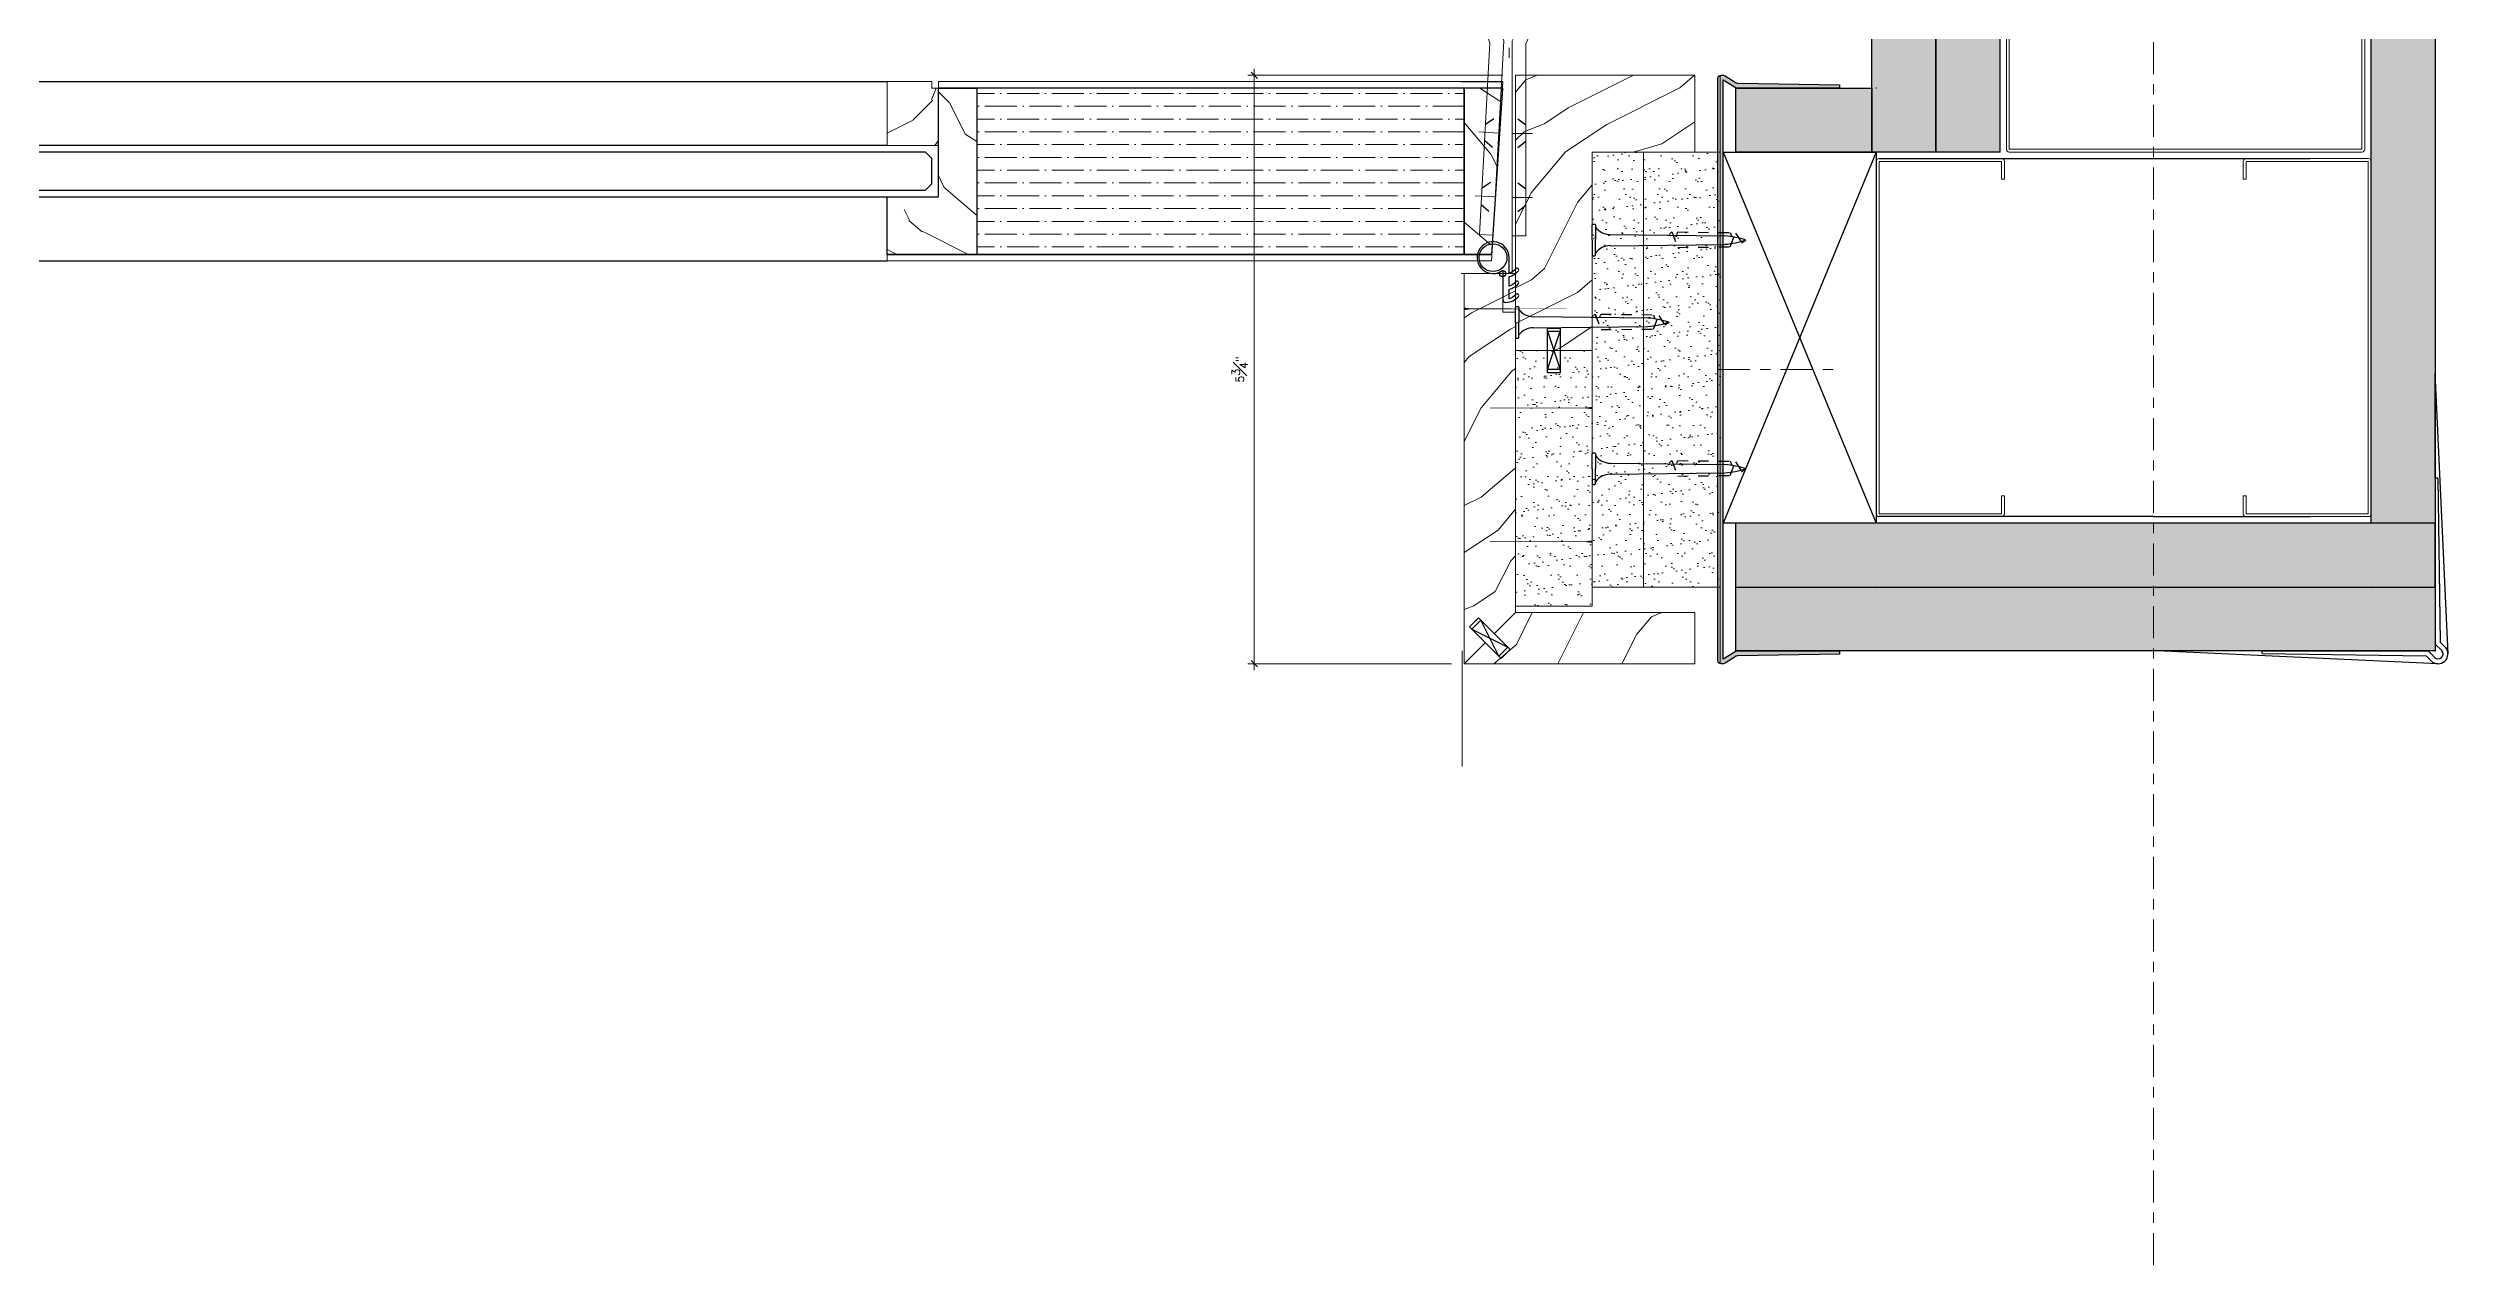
# Model space of a CAD drawing. Header units: inches. Extents: x -395 to 792, y -235 to 476.
# Drawn here: x 678.46 to 701.89, y 195.55 to 207.44 of the extents above; entities that cross this region are included whole.
import ezdxf

# ---------------------------------------------------------------- set-up
doc = ezdxf.new("R2010")
doc.units = ezdxf.units.IN
doc.header["$LTSCALE"] = 0.25
doc.header["$MEASUREMENT"] = 0
doc.set_wipeout_variables(frame=1)
doc.linetypes.add('CENTER', pattern=[2, 1.25, -0.25, 0.25, -0.25])
doc.linetypes.add('HIDDEN', pattern=[0.375, 0.25, -0.125])
for name, color, linetype, lineweight in [('IWC_01', 4, 'Continuous', 15), ('IWC_03', 5, 'HIDDEN', 30), ('IWC_06', 1, 'Continuous', 15), ('IWC_07', 3, 'CENTER', 15), ('IWC_07_A', 62, 'CENTER', 5), ('IWC_08', 42, 'Continuous', 15), ('LYT-IWC_02', 9, 'Continuous', 9)]:
    doc.layers.add(name, color=color, linetype=linetype, lineweight=lineweight)
for name, color, linetype in [('IWC_02', 9, 'Continuous'), ('IWC_02_A', 8, 'Continuous'), ('IWC_04', 252, 'Continuous'), ('R-SWTS-DET1', 1, 'Continuous')]:
    doc.layers.add(name, color=color, linetype=linetype)
doc.layers.add('IWC_12', color=1, linetype='Continuous', lineweight=15, plot=False)
doc.styles.add('IWC_003', font='simplex.shx')
doc.dimstyles.new('IWC-ANNO$0', dxfattribs={"dimtxt": 0.078125, "dimasz": 0.0625, "dimexe": 0.0625, "dimexo": 0.125, "dimgap": 0.0625, "dimtad": 1, "dimdec": 4, "dimzin": 12, "dimdsep": 46, "dimlunit": 5, "dimtxsty": 'IWC_003', "dimblk": 'OBLIQUE', "dimcen": 0.09, "dimdle": 0.0625, "dimclrd": 122, "dimclre": 122, "dimclrt": 4, "dimadec": 1, "dimazin": 3, "dimtfac": 1, "dimtdec": 4, "dimtofl": 0, "dimtmove": 2, "dimatfit": 3, "dimfxl": 1, "dimfrac": 1, "dimtolj": 1, "dimtzin": 0, "dimlwd": 5, "dimlwe": 5, "dimarcsym": 1})
pattern_1 = [(63.435, (1.7933, 0.0867), (2, -1e-10), [0.46214, -1.77393]), (40.601, (0.4776, 1.816), (2, 2e-09), [0.4158, -8.8037]), (40.601, (1.4776, 3.816), (2, 2e-09), [0.4158, -8.8037]), (40.601, (2.4776, 5.816), (2, -1e-09), [0.4158, -8.80374]), (63.435, (0.7786, -0.1928), (2, -1e-10), [0.4237, -1.81237]), (50.194, (0.968, 0.1861), (2, 8e-11), [0.22405, -7.5862]), (50.194, (1.968, 2.1861), (2, 8e-11), [0.22405, -7.5862]), (50.194, (2.968, 4.1861), (2, 8e-11), [0.22405, -7.5862]), (21.801, (1.1115, 0.35825), (2, -3e-09), [0.28687, -5.0983]), (33.69, (1.3779, 0.4648), (2, -1e-09), [0.2522, -3.35337]), (63.435, (1.5877, 0.6047), (2, -8e-10), [0.3355, -1.90054]), (45, (1.7377, 0.9048), (2, -1e-16), [0.2718, -5.3851]), (45, (2.7377, 2.9048), (2, -1e-16), [0.2718, -5.3851]), (21.801, (1.9299, 1.097), (2, -3e-09), [0.21924, -5.16593]), (63.435, (0.1305, -0.239), (2, -8e-10), [0.71896, -1.5171]), (50.194, (0.452, 0.404), (2, 8e-11), [0.4574, -7.3529]), (50.194, (1.452, 2.404), (2, 8e-11), [0.4574, -7.3529]), (50.194, (2.452, 4.404), (2, 8e-11), [0.4574, -7.3529]), (33.69, (0.7448, 0.7554), (2, -1e-09), [0.22406, -3.3815]), (15.945, (0.9312, 0.87964), (2, -1e-07), [0.35625, -6.92386]), (33.69, (1.2738, 0.9775), (2, -1e-09), [0.4093, -3.19625]), (50.194, (1.6143, 1.2045), (2, 8e-11), [0.5197, -7.2905]), (50.194, (2.6143, 3.2045), (2, 8e-11), [0.5197, -7.2905]), (50.194, (3.6143, 5.2045), (2, -3e-10), [0.5197, -7.2905]), (21.801, (1.94704, 1.6038), (2, -3e-09), [0.57145, -4.8137]), (50.194, (0, 0.5), (2, 8e-11), [0.5214, -7.2888]), (50.194, (1, 2.5), (2, 8e-11), [0.5214, -7.2888]), (50.194, (2, 4.5), (2, 8e-11), [0.5214, -7.2888]), (33.69, (0.3338, 0.9006), (2, -1e-09), [0.4838, -3.12174]), (26.565, (0.73635, 1.1689), (2, 1e-10), [0.7986, -8.1457]), (26.565, (1.73635, 3.1689), (2, 1e-10), [0.7986, -8.1457]), (40.6, (1.4506, 1.5261), (2, 2e-09), [0.4319, -8.7876]), (40.6, (2.4506, 3.5261), (2, 2e-09), [0.4319, -8.7876]), (40.601, (3.4506, 5.5261), (2, 2e-09), [0.4319, -8.7876]), (33.69, (0.1335, 1.1784), (2, -1e-09), [0.2736, -3.33197]), (26.565, (0.3611, 1.3301), (2, 8e-10), [0.7158, -8.22846]), (26.565, (1.3611, 3.3301), (2, -8e-09), [0.7158, -8.22846]), (40.6, (1.0013, 1.6503), (2, 2e-09), [0.1701, -9.0495]), (40.6, (2.0013, 3.6503), (2, 2e-09), [0.1701, -9.0495]), (40.601, (3.0013, 5.6503), (2, 2e-09), [0.1701, -9.0495])]
pattern_2 = [(37.5, (467.93881, -52.47236), (-0.006299336, 0.19268238), [0, -0.152, 0, -0.17, 0, -0.1625]), (7.5, (467.93881, -52.47236), (0.17697767, 0.2822146), [0, -0.082, 0, -0.137, 0, -0.0525]), (327.5, (467.81581, -52.47236), (0.31141419, 0.000565905), [0, -0.05, 0, -0.18, 0, -0.235]), (317.5, (467.8158, -52.47236), (0.30061266, 0.08776756), [0, -0.025, 0, -0.118, 0, -0.135])]

# ---------------------------------------------------------------- blocks, each defined once
blk = doc.blocks.new('*U44')
at = {"color": 0, "linetype": 'ByBlock'}
for p, q in [((0.174, 0.055), (1.293, 0.042)), ((0.174, -0.055), (1.293, -0.042))]:
    blk.add_line(p, q, dxfattribs=at)
for points in [[(0, 0), (0, 0.145, -0.414214), (0.01, 0.155), (0.021, 0.155, -0.414214), (0.031, 0.145), (0.031, 0)], [(0, 0), (0, -0.145, 0.414214), (0.01, -0.155), (0.021, -0.155, 0.414214), (0.031, -0.145), (0.031, 0)]]:
    blk.add_lwpolyline(points, format="xyb", dxfattribs=at)
for centre, start, end in [((0.176, 0.234), 216.2938, 269.344), ((0.176, -0.234), 90.656, 143.7062)]:
    blk.add_arc(centre, 0.18, start, end)
for centre, start, end in [((1.22, -0.854), 71.8558, 85.3332), ((1.22, 0.854), 274.6668, 288.1442)]:
    blk.add_arc(centre, 0.898, start, end, dxfattribs=at)
at = {"layer": 'IWC_03'}
for points in [[(0.75, 0.054), (0.778, 0.079), (0.835, -0.072), (1.346, -0.066), (1.399, 0.066), (1.458, -0.026), (1.5, 0)], [(0.825, 0.053), (0.835, 0.079), (1.346, 0.073), (1.362, 0.033)]]:
    blk.add_lwpolyline(points, dxfattribs=at)
blk = doc.blocks.new('IWC_DoorCore.Beveled-SP011')
at = {"layer": 'IWC_08'}
h = blk.add_hatch(dxfattribs=at)
h.set_pattern_fill('LUMBER', color=256, scale=0.5)
h.set_pattern_definition(pattern_1)
h.paths.add_polyline_path([(0, 1.687), (0.375, 1.687), (0.375, 0.062), (0.105, 0.062)])
h = blk.add_hatch(dxfattribs=at)
h.set_pattern_fill('PARTICAL-BOARD', color=256, angle=315, style=0)
h.set_pattern_definition([(0, (30.23961, 0), (0.21875, 0.125), [0.3125, -0.0625, 0, -0.0625])])
h.paths.add_polyline_path([(5.135, 1.687), (0.385, 1.687), (0.385, 0.062), (5.135, 0.062)])
h = blk.add_hatch(dxfattribs=at)
h.set_pattern_fill('LUMBER', color=256, scale=0.5, style=0)
h.set_pattern_definition(pattern_1)
h.paths.add_polyline_path([(5.135, 1.687), (5.135, 0.062), (6.01, 0.062), (6.01, 0.5), (5.51, 0.5), (5.51, 1.687)])
h = blk.add_hatch(dxfattribs=at)
h.set_pattern_fill('LUMBER', color=256, scale=0.5, angle=90, style=0)
h.set_pattern_definition([(153.435, (-0.0867, 1.7933), (1e-10, 2), [0.46214, -1.77393]), (130.601, (-1.816, 0.4776), (-2e-09, 2), [0.4158, -8.80374]), (130.601, (-3.816, 1.4776), (-2e-09, 2), [0.4158, -8.80374]), (130.601, (-5.816, 2.4776), (1e-09, 2), [0.4158, -8.80374]), (153.435, (0.1928, 0.7786), (1e-10, 2), [0.4237, -1.81237]), (140.194, (-0.1861, 0.968), (-8e-11, 2), [0.22405, -7.5862]), (140.194, (-2.1861, 1.968), (-8e-11, 2), [0.22405, -7.5862]), (140.194, (-4.1861, 2.968), (-8e-11, 2), [0.22405, -7.5862]), (111.801, (-0.35825, 1.1115), (3e-09, 2), [0.28687, -5.0983]), (123.69, (-0.4648, 1.3779), (1e-09, 2), [0.2522, -3.35337]), (153.435, (-0.6047, 1.5877), (8e-10, 2), [0.33553, -1.90054]), (135, (-0.9048, 1.7377), (2e-16, 2), [0.2718, -5.3851]), (135, (-2.9048, 2.7377), (2e-16, 2), [0.2718, -5.38507]), (111.801, (-1.097, 1.9299), (3e-09, 2), [0.21924, -5.16593]), (153.435, (0.239, 0.1305), (8e-10, 2), [0.71896, -1.5171]), (140.194, (-0.404, 0.452), (-8e-11, 2), [0.45736, -7.3529]), (140.194, (-2.404, 1.452), (-8e-11, 2), [0.45736, -7.3529]), (140.194, (-4.404, 2.452), (-8e-11, 2), [0.45736, -7.3529]), (123.69, (-0.7554, 0.7448), (1e-09, 2), [0.22406, -3.3815]), (105.945, (-0.87964, 0.9312), (1e-07, 2), [0.35625, -6.92386]), (123.69, (-0.9775, 1.2738), (1e-09, 2), [0.4093, -3.19625]), (140.194, (-1.2045, 1.6143), (-8e-11, 2), [0.5197, -7.2905]), (140.194, (-3.2045, 2.6143), (-8e-11, 2), [0.5197, -7.2905]), (140.194, (-5.2045, 3.6143), (3e-10, 2), [0.51973, -7.2905]), (111.801, (-1.6038, 1.94704), (3e-09, 2), [0.57145, -4.8137]), (140.194, (-0.5, 3e-17), (-8e-11, 2), [0.5214, -7.28884]), (140.194, (-2.5, 1), (-8e-11, 2), [0.5214, -7.28884]), (140.194, (-4.5, 2), (-8e-11, 2), [0.5214, -7.28884]), (123.69, (-0.9006, 0.3338), (1e-09, 2), [0.4838, -3.12174]), (116.565, (-1.1689, 0.73635), (-1e-10, 2), [0.7986, -8.1457]), (116.565, (-3.1689, 1.73635), (-1e-10, 2), [0.7986, -8.14568]), (130.601, (-1.5261, 1.4506), (-2e-09, 2), [0.4319, -8.7876]), (130.601, (-3.5261, 2.4506), (-2e-09, 2), [0.4319, -8.7876]), (130.601, (-5.5261, 3.4506), (-2e-09, 2), [0.43193, -8.7876]), (123.69, (-1.1784, 0.1335), (1e-09, 2), [0.27358, -3.33197]), (116.565, (-1.3301, 0.3611), (-8e-10, 2), [0.7158, -8.22846]), (116.565, (-3.3301, 1.3611), (8e-09, 2), [0.7158, -8.22846]), (130.601, (-1.6503, 1.0013), (-2e-09, 2), [0.1701, -9.04946]), (130.601, (-3.6503, 2.0013), (-2e-09, 2), [0.1701, -9.04946]), (130.601, (-5.6503, 3.0013), (-2e-09, 2), [0.1701, -9.04946])])
h.paths.add_polyline_path([(5.573, 1.75), (6.01, 1.75), (6.01, 1.125), (5.51, 1.125), (5.51, 1.687), (5.573, 1.687)])
at = {"layer": 'IWC_01', "color": 0, "linetype": 'ByBlock'}
blk.add_lwpolyline([(6.01, 0), (6.01, 0.625), (5.51, 0.625), (5.51, 1.75), (0, 1.75), (0.109, 0)], close=True, dxfattribs=at)
at = {"layer": 'IWC_01'}
blk.add_lwpolyline([(5.573, 1.75), (6.01, 1.75), (6.01, 1.125), (5.51, 1.125), (5.51, 1.687), (5.573, 1.687), (5.573, 1.75)], dxfattribs=at)
at = {"layer": 'IWC_02_A'}
for points in [[(0, 1.687), (5.51, 1.687)], [(0.375, 1.687), (0.375, 0.062)], [(6.01, 0.062), (0.375, 0.062), (0.375, 1.687), (5.51, 1.687)], [(5.135, 1.687), (5.135, 0.062), (6.01, 0.062), (6.01, 0.625), (5.51, 0.625), (5.51, 1.687), (5.135, 1.687)], [(29.75, 1.75), (6.01, 1.75)], [(0.105, 0.062), (6.01, 0.062)], [(29.75, 0), (6.01, 0)]]:
    blk.add_lwpolyline(points, dxfattribs=at)
for points in [[(0, 1.687), (0.375, 1.687), (0.375, 0.062), (0.105, 0.062)], [(30.125, 0.688), (5.635, 0.688), (5.573, 0.75), (5.573, 1), (5.635, 1.062), (30.125, 1.062), (30.187, 1), (30.187, 0.75)]]:
    blk.add_lwpolyline(points, close=True, dxfattribs=at)
at = {"layer": 'IWC_04'}
for points in [[(6.01, 1.125), (29.75, 1.125)], [(29.75, 0.625), (6.01, 0.625)]]:
    blk.add_lwpolyline(points, dxfattribs=at)
blk = doc.blocks.new('IWC_HAGER.BB1279_PL01')
at = {"layer": 'IWC_01', "color": 0, "linetype": 'ByBlock'}
for points in [[(-0.006, 0.448), (0.012, 0.401), (-0.094, -1.5), (-0.227, -1.493), (-0.124, 0.38), (-0.222, 0.635)], [(0.114, 0.445), (0.093, 0.399), (0.093, -1.505), (0.227, -1.505), (0.227, 0.37), (0.34, 0.62)]]:
    blk.add_lwpolyline(points, dxfattribs=at)
blk.add_circle((0.062, 0.745), 0.305, dxfattribs=at)
at = {"layer": 'IWC_03'}
for points in [[(-0.168, -0.414), (-0.028, -0.319)], [(0.227, -0.425), (0.093, -0.323)], [(-0.176, -0.574), (-0.048, -0.684)], [(0.227, -0.585), (0.093, -0.688)], [(-0.202, -1.038), (-0.063, -0.943)], [(0.227, -1.05), (0.093, -0.948)], [(-0.211, -1.198), (-0.083, -1.308)], [(0.227, -1.21), (0.093, -1.313)]]:
    blk.add_lwpolyline(points, dxfattribs=at)
at = {"layer": 'IWC_07'}
for points in [[(-0.234, -0.491), (-0.038, -0.502)], [(0.29, -0.505), (0.093, -0.505)], [(-0.269, -1.115), (-0.073, -1.126)], [(0.29, -1.13), (0.093, -1.13)]]:
    blk.add_lwpolyline(points, dxfattribs=at)
at = {"layer": 'IWC_07_A'}
for q in [(0.062, 1.355), (-0.548, 0.745), (0.672, 0.745), (0.062, 0.135)]:
    blk.add_line((0.062, 0.745), q, dxfattribs=at)
at = {"layer": 'IWC_12'}
for points in [[(0, 0), (-0.406, 0)], [(0, 0), (-0.109, -1.75)], [(0.094, 0), (0.094, -1.75), (0.094, -1.875), (-0.406, -1.875)], [(-0.109, -1.75), (-0.406, -1.75)]]:
    blk.add_lwpolyline(points, dxfattribs=at)
blk = doc.blocks.new('*U23')
at = {"layer": 'IWC_02', "color": 0, "linetype": 'ByBlock'}
blk.add_blockref('IWC_HAGER.BB1279_PL01', (0, 0), dxfattribs=at)
blk = doc.blocks.new('IWC_PEMKO.P50_SV01')
at = {"layer": 'IWC_12', "flags": 128}
blk.add_lwpolyline([(0, 0), (-0.375, 0), (-0.375, -0.125), (0, -0.125)], dxfattribs=at)
at = {"layer": 'IWC_12', "lineweight": -2}
blk.add_circle((0, 0), 0.0312, dxfattribs=at)
at = {"layer": 'R-SWTS-DET1', "color": 0, "linetype": 'ByBlock'}
blk.add_lwpolyline([(-0.078, -0.128, -0.162156), (-0.121, -0.062), (-0.028, -0.062, 0.175157), (0.027, -0.153, 1), (0.047, -0.128, -0.162156), (0.004, -0.062), (0.156, -0.062, 4.251318), (0.032, 0), (-0.25, 0, 0.414214), (-0.281, -0.031, 0.227203), (-0.223, -0.153, 1), (-0.203, -0.128, -0.162156), (-0.246, -0.062), (-0.153, -0.062, 0.175157), (-0.098, -0.153, 1)], format="xyb", close=True, dxfattribs=at)
blk.add_circle((0.156, 0.094), 0.136, dxfattribs=at)
blk = doc.blocks.new('*U67')
at = {"color": 0, "linetype": 'ByBlock'}
blk.add_wipeout([(-0.21875, 0.0625), (-0.21875, -0.0625), (0.21875, -0.0625), (0.21875, 0.0625)], dxfattribs=at).dxf.layer = 'IWC_01'
at = {"layer": 'IWC_02_A', "color": 0, "linetype": 'ByBlock'}
for p, q in [((-0.1875, 0.0625), (0.1875, -0.0625)), ((0.1875, 0.0625), (-0.1875, -0.0625))]:
    blk.add_line(p, q, dxfattribs=at)
for points in [[(-0.21875, -0.0625), (0.21875, -0.0625), (0.21875, 0.0625), (-0.21875, 0.0625)], [(-0.1875, -0.0625), (0.1875, -0.0625), (0.1875, 0.0625), (-0.1875, 0.0625)]]:
    blk.add_lwpolyline(points, close=True, dxfattribs=at)
blk = doc.blocks.new('*U45')
at = {"layer": 'IWC_02'}
blk.add_lwpolyline([(0, 0, 0.0234, 0.00781, 0), (0, -0.0625, 0.00781, 0.005, 0), (0, -1, 0, 0, 0)], format="xyseb", dxfattribs=at)
blk = doc.blocks.new('*U69')
at = {"layer": 'IWC_02'}
blk.add_lwpolyline([(0, 0, 0.0234, 0.00781, 0), (0, 0.0625, 0.00781, 0.005, 0), (0, 1, 0, 0, 0)], format="xyseb", dxfattribs=at)
blk = doc.blocks.new('JH_HINGESIDE.REV3_SP01', base_point=(218.185, 148.955))
at = {"layer": 'IWC_08'}
h = blk.add_hatch(dxfattribs=at)
h.set_pattern_fill('MDF', color=256, scale=0.1, style=0)
h.set_pattern_definition(pattern_2)
h.paths.add_polyline_path([(219.435, 149.705), (219.935, 149.705), (219.935, 153.955), (219.435, 153.955)])
h = blk.add_hatch(dxfattribs=at)
h.set_pattern_fill('MDF', color=256, scale=0.1, style=0)
h.set_pattern_definition(pattern_2)
h.paths.add_polyline_path([(219.935, 153.955), (220.685, 153.955), (220.685, 149.705), (219.935, 149.705)])
at = {"layer": 'IWC_01'}
for points in [[(219.435, 149.705), (219.935, 149.705), (219.935, 153.955), (219.435, 153.955)], [(219.935, 153.955), (220.685, 153.955), (220.685, 149.705), (219.935, 149.705)]]:
    blk.add_lwpolyline(points, close=True, dxfattribs=at)
blk.add_lwpolyline([(218.685, 149.455), (218.185, 148.955)], dxfattribs=at)
at = {"layer": 'IWC_12'}
blk.add_lwpolyline([(220.685, 154.705), (220.685, 148.955)], dxfattribs=at)
at = {"layer": 'IWC_02', "rotation": 90}
for name, p in [('*U45', (218.185, 152.423)), ('*U69', (219.435, 151.454)), ('*U69', (219.435, 150.148))]:
    blk.add_blockref(name, p, dxfattribs=at)
at = {"layer": 'IWC_02', "extrusion": (0, 0, -1), "zscale": -0.9999999999999976, "rotation": 224.9999999999999}
blk.add_blockref('*U67', (-218.435, 149.205), dxfattribs=at)
at = {"layer": 'IWC_08'}
h = blk.add_hatch(dxfattribs=at)
h.set_pattern_fill('LUMBER', color=256, scale=0.5, style=0)
h.set_pattern_definition([(63.435, (229.7933, 47.6143), (2, -1e-10), [0.462137, -1.77393]), (40.6013, (228.4776, 49.3437), (2, 2e-09), [0.41581, -8.80374]), (40.6013, (229.4776, 51.3437), (2, 2e-09), [0.41581, -8.80374]), (40.6013, (230.4776, 53.3437), (2, -1e-09), [0.41581, -8.80374]), (63.435, (228.7786, 47.3348), (2, -1e-10), [0.4237, -1.812367]), (50.1944, (228.968, 47.7138), (2, 8e-11), [0.22405, -7.5862]), (50.1944, (229.968, 49.7138), (2, 8e-11), [0.22405, -7.5862]), (50.1944, (230.968, 51.7138), (2, 8e-11), [0.22405, -7.5862]), (21.8014, (229.1115, 47.8859), (2, -3e-09), [0.28687, -5.098294]), (33.6901, (229.3779, 47.9924), (2, -1e-09), [0.25218, -3.35337]), (63.435, (229.5877, 48.1323), (2, -8e-10), [0.33553, -1.90054]), (45, (229.7377, 48.4324), (2, -1e-16), [0.27178, -5.38507]), (45, (230.7377, 50.4324), (2, -1e-16), [0.27178, -5.38507]), (21.8014, (229.9299, 48.6246), (2, -3e-09), [0.219237, -5.165928]), (63.435, (228.1305, 47.2886), (2, -8e-10), [0.71896, -1.517108]), (50.1944, (228.452, 47.9316), (2, 8e-11), [0.45736, -7.35289]), (50.1944, (229.452, 49.9316), (2, 8e-11), [0.45736, -7.35289]), (50.1944, (230.452, 51.9316), (2, 8e-11), [0.45736, -7.35289]), (33.6901, (228.7448, 48.283), (2, -1e-09), [0.224056, -3.381495]), (15.9454, (228.9312, 48.4073), (2, -1e-07), [0.35625, -6.92386]), (33.6901, (229.2738, 48.5052), (2, -1e-09), [0.409297, -3.196255]), (50.1944, (229.6143, 48.7322), (2, 8e-11), [0.51973, -7.29052]), (50.1944, (230.6143, 50.7322), (2, 8e-11), [0.51973, -7.29052]), (50.1944, (231.6143, 52.7322), (2, -3e-10), [0.51973, -7.29052]), (21.8014, (229.94704, 49.13146), (2, -3e-09), [0.57145, -4.813715]), (50.1944, (228, 48.0276), (2, 8e-11), [0.52141, -7.28884]), (50.1944, (229, 50.0276), (2, 8e-11), [0.52141, -7.28884]), (50.1944, (230, 52.0276), (2, 8e-11), [0.52141, -7.28884]), (33.6901, (228.3338, 48.4282), (2, -1e-09), [0.483808, -3.121744]), (26.5651, (228.73635, 48.6966), (2, 1e-10), [0.798596, -8.145676]), (26.5651, (229.73635, 50.6966), (2, 1e-10), [0.798596, -8.145676]), (40.6013, (229.4506, 49.0537), (2, 2e-09), [0.43193, -8.78761]), (40.6013, (230.4506, 51.0537), (2, 2e-09), [0.43193, -8.78761]), (40.6013, (231.4506, 53.0537), (2, 2e-09), [0.43193, -8.78761]), (33.6901, (228.1335, 48.706), (2, -1e-09), [0.27358, -3.331972]), (26.5651, (228.3611, 48.8578), (2, 8e-10), [0.71581, -8.228464]), (26.5651, (229.3611, 50.8578), (2, -8e-09), [0.71581, -8.228464]), (40.6013, (229.0013, 49.1779), (2, 2e-09), [0.17008, -9.04946]), (40.6013, (230.0013, 51.1779), (2, 2e-09), [0.17008, -9.04946]), (40.6013, (231.0013, 53.1779), (2, 2e-09), [0.17008, -9.04946])])
h.paths.add_polyline_path([(218.685, 152.767), (218.685, 149.455), (220.435, 149.455), (220.435, 148.955), (218.185, 148.955), (218.185, 152.767)])
at = {"layer": 'IWC_01'}
blk.add_lwpolyline([(218.685, 152.767), (218.685, 149.455), (220.435, 149.455), (220.435, 148.955), (218.185, 148.955), (218.185, 152.767)], close=True, dxfattribs=at)
for points in [[(218.685, 152.767), (218.185, 152.767), (218.185, 148.955)], [(219.435, 149.517), (218.685, 149.517), (218.685, 152.017), (219.435, 152.017)]]:
    blk.add_lwpolyline(points, dxfattribs=at)
at = {"layer": 'IWC_02', "extrusion": (0, 0, -1), "zscale": -1, "rotation": 270}
blk.add_blockref('*U67', (-219.06, 152.017), dxfattribs=at)
at = {"layer": 'IWC_08'}
h = blk.add_hatch(dxfattribs=at)
h.set_pattern_fill('LUMBER', color=256, scale=0.5, style=0)
h.set_pattern_definition([(63.43495, (469.7321, -52.3857), (2, -1e-10), [0.462137, -1.773931]), (40.6013, (468.4164, -50.6563), (2, 2e-09), [0.415807, -8.803738]), (40.6013, (469.4164, -48.6563), (2, 2e-09), [0.415807, -8.803738]), (40.6013, (470.4164, -46.6563), (2, -1e-09), [0.415807, -8.803738]), (63.43495, (468.7174, -52.6652), (2, -1e-10), [0.423701, -1.812367]), (50.19443, (468.9069, -52.2862), (2, 8e-11), [0.22405, -7.5862]), (50.19443, (469.9069, -50.2862), (2, 8e-11), [0.22405, -7.5862]), (50.19443, (470.9069, -48.2862), (2, 8e-11), [0.22405, -7.5862]), (21.8014, (469.0503, -52.1141), (2, -3e-09), [0.286871, -5.098294]), (33.69007, (469.3167, -52.0076), (2, -1e-09), [0.252181, -3.35337]), (63.43495, (469.5265, -51.8677), (2, -8e-10), [0.335529, -1.900539]), (45, (469.6765, -51.5676), (2, -1e-16), [0.271782, -5.385072]), (45, (470.6765, -49.5676), (2, -1e-16), [0.271782, -5.385072]), (21.8014, (469.8687, -51.3754), (2, -3e-09), [0.219237, -5.165928]), (63.43495, (468.0693, -52.7114), (2, -8e-10), [0.71896, -1.517108]), (50.19443, (468.3908, -52.0684), (2, 8e-11), [0.457356, -7.352893]), (50.19443, (469.3908, -50.0684), (2, 8e-11), [0.457356, -7.352893]), (50.19443, (470.3908, -48.0684), (2, 8e-11), [0.457356, -7.352893]), (33.69007, (468.6836, -51.717), (2, -1e-09), [0.224056, -3.381495]), (15.9454, (468.87003, -51.5927), (2, -1e-07), [0.356248, -6.923861]), (33.69007, (469.2126, -51.4948), (2, -1e-09), [0.409297, -3.196255]), (50.19443, (469.5531, -51.2678), (2, 8e-11), [0.519734, -7.290516]), (50.19443, (470.5531, -49.2678), (2, 8e-11), [0.519734, -7.290516]), (50.19443, (471.5531, -47.2678), (2, -3e-10), [0.519734, -7.290516]), (21.8014, (469.88586, -50.86854), (2, -3e-09), [0.57145, -4.813715]), (50.19443, (467.9388, -51.9724), (2, 8e-11), [0.521407, -7.288843]), (50.19443, (468.9388, -49.9724), (2, 8e-11), [0.521407, -7.288843]), (50.19443, (469.9388, -47.9724), (2, 8e-11), [0.521407, -7.288843]), (33.69007, (468.2726, -51.5718), (2, -1e-09), [0.483808, -3.121744]), (26.56505, (468.6752, -51.3034), (2, 1e-10), [0.798596, -8.145676]), (26.56505, (469.6752, -49.3034), (2, 1e-10), [0.798596, -8.145676]), (40.6013, (469.3894, -50.9463), (2, 2e-09), [0.43193, -8.787614]), (40.6013, (470.3894, -48.9463), (2, 2e-09), [0.43193, -8.787614]), (40.6013, (471.3894, -46.9463), (2, 2e-09), [0.43193, -8.787614]), (33.69007, (468.0723, -51.294), (2, -1e-09), [0.273579, -3.331972]), (26.56505, (468.2999, -51.1422), (2, 8e-10), [0.715808, -8.228464]), (26.56505, (469.2999, -49.1422), (2, -8e-09), [0.715808, -8.228464]), (40.6013, (468.9402, -50.8221), (2, 2e-09), [0.170082, -9.049462]), (40.6013, (469.9402, -48.8221), (2, 2e-09), [0.170082, -9.049462]), (40.6013, (470.9402, -46.8221), (2, 2e-09), [0.170082, -9.049462])])
h.paths.add_polyline_path([(219.435, 153.955), (220.435, 153.955), (220.435, 154.705), (218.685, 154.705), (218.685, 152.017), (219.435, 152.017)])
h = blk.add_hatch(dxfattribs=at)
h.set_pattern_fill('MDF', color=256, scale=0.1, style=0)
h.set_pattern_definition(pattern_2)
h.paths.add_polyline_path([(218.685, 152.017), (219.435, 152.017), (219.435, 149.517), (218.685, 149.517)])
at = {"layer": 'IWC_01'}
blk.add_lwpolyline([(220.435, 153.955), (219.435, 153.955), (219.435, 152.017), (218.685, 152.017), (218.685, 154.705), (220.435, 154.705), (220.435, 153.955), (220.185, 153.955)], dxfattribs=at)
blk.add_lwpolyline([(218.685, 152.017), (219.435, 152.017), (219.435, 149.517), (218.685, 149.517)], close=True, dxfattribs=at)
at = {"layer": 'IWC_02_A'}
blk.add_blockref('*U44', (218.685, 152.292), dxfattribs=at)
blk = doc.blocks.new('Jamb.REV 3_SP01')
at = {"layer": 'IWC_03'}
blk.add_arc((0.437, 6.432), 35.82, 91.1915, 181.1915, dxfattribs=at)
at = {"layer": 'IWC_01', "lineweight": -2, "extrusion": (0, 0, -1), "zscale": -1}
blk.add_blockref('IWC_DoorCore.Beveled-SP011', (-0.375, 3.938), dxfattribs=at)
at = {"layer": 'IWC_02'}
blk.add_blockref('*U23', (0.375, 5.687), dxfattribs=at)
at = {"layer": 'IWC_02', "rotation": 90}
blk.add_blockref('IWC_PEMKO.P50_SV01', (0.375, 3.812), dxfattribs=at)
at = {"layer": 'IWC_02_A'}
for p in [(1.25, 4.14), (1.25, 1.906)]:
    blk.add_blockref('*U44', p, dxfattribs=at)
at = {"layer": 'IWC_04'}
blk.add_blockref('JH_HINGESIDE.REV3_SP01', (0, 0), dxfattribs=at)
blk = doc.blocks.new('*U8')
at = {"layer": 'IWC_12'}
for p in [(-0.625, 0), (0, 0), (3.625, 0), (4.25, 0)]:
    blk.add_point(p, dxfattribs=at)
at = {"layer": 'LYT-IWC_02'}
blk.add_lwpolyline([(3.5625, 1.2215, 0.414213562), (3.534, 1.25), (3.359375, 1.25), (3.359375, 1.2215), (3.534, 1.2215), (3.534, 0.0285), (0.091, 0.0285), (0.091, 1.2215), (0.265625, 1.2215), (0.265625, 1.25), (0.091, 1.25, 0.414213562), (0.0625, 1.2215), (0.0625, 0.0285, 0.414213562), (0.091, 0), (3.534, 0, 0.414213562), (3.5625, 0.0285)], format="xyb", close=True, dxfattribs=at)
blk = doc.blocks.new('*U37')
at = {"layer": 'IWC_12'}
for p in [(-0.625, 0), (0, 0), (3.625, 0), (4.25, 0)]:
    blk.add_point(p, dxfattribs=at)
at = {"layer": 'LYT-IWC_02'}
blk.add_lwpolyline([(3.5625, 1.2215, 0.414213562), (3.534, 1.25), (3.359375, 1.25), (3.359375, 1.2215), (3.534, 1.2215), (3.534, 0.0285), (0.091, 0.0285), (0.091, 1.2215), (0.265625, 1.2215), (0.265625, 1.25), (0.091, 1.25, 0.414213562), (0.0625, 1.2215), (0.0625, 0.0285, 0.414213562), (0.091, 0), (3.534, 0, 0.414213562), (3.5625, 0.0285)], format="xyb", close=True, dxfattribs=at)
blk = doc.blocks.new('IWC_Bead.Typ')
at = {"layer": 'IWC_02'}
for p, q in [((-1.689, 0.024), (-1.689, 0)), ((-0.087, 0.049), (-0.034, 0.102)), ((-0.068, 0), (-0.001, 0.067)), ((0, -0.069), (0.062, -0.006)), ((0.049, -0.088), (0.097, -0.04))]:
    blk.add_line(p, q, dxfattribs=at)
for points in [[(0.028, 0.125), (-2.713, 0)], [(-1.689, 0), (-2.713, 0)], [(-1.689, 0.024), (-0.087, 0.049)], [(-1.689, 0), (-0.068, 0)], [(0.125, 0.027), (0, -2.715)], [(0, -0.069), (0, -0.943)], [(0, -1.69), (0, -0.069)], [(0, -0.069), (0, -2.715)], [(0.024, -1.69), (0.049, -0.088)], [(0.024, -1.69), (0, -1.69)]]:
    blk.add_lwpolyline(points, dxfattribs=at)
for radius, end in [(0.0966, 129.8112), (0.0483, 127.6595)]:
    blk.add_arc((0.028, 0.028), radius, 315, end, dxfattribs=at)
blk.add_point((0, 0), dxfattribs=at)
blk = doc.blocks.new('*U75')
at = {"layer": 'LYT-IWC_02'}
blk.add_blockref('IWC_Bead.Typ', (0, 0), dxfattribs=at)
blk = doc.blocks.new('GWB_EndCap')
at = {"layer": 'IWC_08'}
h = blk.add_hatch(color=254, dxfattribs=at)
edge = h.paths.add_edge_path()
edge.add_line((0, 0), (0, 2.844))
edge.add_arc((0.031, 2.844), 0.0312, 90, 180, ccw=False)
edge.add_line((0.031, 2.875), (0.054, 2.875))
edge.add_arc((0.054, 2.844), 0.0313, 57.9946, 90, ccw=False)
edge.add_line((0.07, 2.87), (0.18, 2.801))
edge.add_arc((0.197, 2.828), 0.0313, 237.9946, 269.1048)
edge.add_line((0.196, 2.797), (1.188, 2.781))
edge.add_line((1.188, 2.781), (1.188, 2.75))
edge.add_line((1.188, 2.75), (0.185, 2.75))
edge.add_arc((0.185, 2.781), 0.0313, 237.9946, 270, ccw=False)
edge.add_line((0.169, 2.755), (0.051, 2.828))
edge.add_line((0.051, 2.828), (0.047, 2.828))
edge.add_line((0.047, 2.828), (0.047, 0))
edge.add_line((0.047, 0), (0.047, -2.828))
edge.add_line((0.047, -2.828), (0.051, -2.828))
edge.add_line((0.051, -2.828), (0.169, -2.755))
edge.add_arc((0.185, -2.781), 0.0313, 90, 122.0054, ccw=False)
edge.add_line((0.185, -2.75), (1.188, -2.75))
edge.add_line((1.188, -2.75), (1.188, -2.781))
edge.add_line((1.188, -2.781), (0.196, -2.797))
edge.add_arc((0.197, -2.828), 0.0313, 90.8952, 122.0054)
edge.add_line((0.18, -2.801), (0.07, -2.87))
edge.add_arc((0.054, -2.844), 0.0313, 270, 302.0054, ccw=False)
edge.add_line((0.054, -2.875), (0.031, -2.875))
edge.add_arc((0.031, -2.844), 0.0312, 180, 270, ccw=False)
edge.add_line((0, -2.844), (0, 0))
at = {"layer": 'IWC_04'}
blk.add_lwpolyline([(0, 0), (0, 2.844, -0.414214), (0.031, 2.875), (0.054, 2.875, -0.140565), (0.07, 2.87), (0.18, 2.801, 0.136584), (0.196, 2.797), (1.188, 2.781), (1.188, 2.75), (0.185, 2.75, -0.140565), (0.169, 2.755), (0.051, 2.828), (0.047, 2.828), (0.047, 0), (0.047, -2.828), (0.051, -2.828), (0.169, -2.755, -0.140565), (0.185, -2.75), (1.188, -2.75), (1.188, -2.781), (0.196, -2.797, 0.136584), (0.18, -2.801), (0.07, -2.87, -0.140565), (0.054, -2.875), (0.031, -2.875, -0.414214), (0, -2.844)], format="xyb", close=True, dxfattribs=at)
at = {"layer": 'IWC_07'}
blk.add_lwpolyline([(0, 0), (1.188, 0)], dxfattribs=at)
blk = doc.blocks.new('Wall.C.Rev2_SP01', base_point=(699.016, 195.552))
at = {"layer": 'IWC_08'}
h = blk.add_hatch(dxfattribs=at)
h.set_pattern_fill('DRYWAL-GYPSUM', color=252, scale=0.0625, style=0)
h.set_pattern_definition([(50, (-65.3878, 0), (0.44828761, -0.03922008), [0.046875, -0.515625]), (355, (-65.3878, 0), (-0.08671958, 0.47012008), [0.0375, -0.4125]), (100.4514, (-65.35044, -0.00327), (0.36156836, 0.43089971), [0.03983762, -0.43821382]), (46.1842, (-65.3878, 0.125), (0.66702566, -0.1034494), [0.0703125, -0.7734375]), (96.6356, (-65.3322, 0.1164), (0.5841642, 0.60882367), [0.05975643, -0.6573206]), (351.1842, (-65.3878, 0.125), (0.5841637, 0.6088241), [0.05625, -0.61875]), (21, (-65.3253, 0.09375), (0.3730669, -0.2516368), [0.046875, -0.515625]), (326, (-65.3253, 0.09375), (0.15207208, 0.45321878), [0.0375, -0.4125]), (71.4514, (-65.2942, 0.0728), (0.52513914, 0.20158156), [0.03983762, -0.43821382]), (37.5, (-65.3878, 0), (0.00759991, 0.20805866), [0, -0.4075, 0, -0.41875, 0, -0.4140625]), (7.5, (-65.3878, 0), (0.16441846, 0.24650732), [0, -0.23875, 0, -0.398125, 0, -0.1578125]), (327.5, (-65.52717, 0), (0.333639023, -0.014096795), [0, -0.15625, 0, -0.4875, 0, -0.646875]), (317.5, (-65.58967, 0), (0.36449136, 0.06256561), [0, -0.203125, 0, -0.32375, 0, -0.459375])])
h.paths.add_polyline_path([(701.766, 202.802), (694.934, 202.802), (694.934, 202.177), (701.766, 202.177)])
h.paths.add_polyline_path([(694.938, 202.177), (701.766, 202.177), (701.766, 201.552), (694.938, 201.552)])
h.paths.add_polyline_path([(694.938, 207.052), (696.266, 207.052), (696.266, 206.427), (694.938, 206.427)])
h.paths.add_polyline_path([(696.891, 264.865), (696.891, 206.427), (696.266, 206.427), (696.266, 264.865)])
h.paths.add_polyline_path([(697.516, 264.865), (697.516, 206.427), (696.891, 206.427), (696.891, 264.865)])
h.paths.add_polyline_path([(701.766, 264.865), (701.766, 202.802), (701.141, 202.802), (701.141, 264.865)])
at = {"layer": 'IWC_02'}
for points in [[(696.891, 264.865), (696.891, 206.427), (696.266, 206.427), (696.266, 264.865)], [(697.516, 264.865), (697.516, 206.427), (696.891, 206.427), (696.891, 264.865)], [(701.766, 264.865), (701.766, 202.802), (701.141, 202.802), (701.141, 264.865)], [(694.938, 207.052), (696.266, 207.052), (696.266, 206.427), (694.938, 206.427)], [(701.766, 202.802), (694.934, 202.802), (694.934, 202.177), (701.766, 202.177)], [(694.938, 202.177), (701.766, 202.177), (701.766, 201.552), (694.938, 201.552)]]:
    blk.add_lwpolyline(points, close=True, dxfattribs=at)
at = {"layer": 'IWC_02_A'}
for points in [[(696.338, 206.365), (700.544, 206.365)], [(699.016, 202.865), (696.338, 202.865)], [(699.016, 202.865), (700.544, 202.865)]]:
    blk.add_lwpolyline(points, dxfattribs=at)
at = {"layer": 'IWC_04'}
blk.add_lwpolyline([(696.309, 202.802), (694.813, 202.802), (694.813, 206.427), (696.309, 206.427)], close=True, dxfattribs=at)
for points in [[(694.813, 206.427), (696.309, 202.802)], [(696.309, 206.427), (694.813, 202.802)]]:
    blk.add_lwpolyline(points, dxfattribs=at)
at = {"layer": 'IWC_07'}
blk.add_lwpolyline([(699.016, 195.552), (699.016, 270.865)], dxfattribs=at)
at = {"layer": 'IWC_12'}
blk.add_lwpolyline([(692.266, 201.552), (692.266, 200.422)], dxfattribs=at)
at = {"layer": 'IWC_02', "rotation": 270}
blk.add_blockref('*U75', (701.766, 201.552), dxfattribs=at)
at = {"layer": 'IWC_04'}
blk.add_blockref('GWB_EndCap', (694.762, 204.302), dxfattribs=at)
at = {"layer": 'IWC_06', "xscale": -1}
blk.add_blockref('*U37', (701.141, 206.427), dxfattribs=at)
at = {"layer": 'IWC_06', "xscale": -1, "rotation": 270}
blk.add_blockref('*U8', (696.309, 202.802), dxfattribs=at)
at = {"layer": 'IWC_06', "rotation": 90}
blk.add_blockref('*U8', (701.141, 202.802), dxfattribs=at)
blk = doc.blocks.new('_Oblique')
at = {"color": 0, "linetype": 'ByBlock', "lineweight": -2}
blk.add_line((-0.5, -0.5), (0.5, 0.5), dxfattribs=at)
blk = doc.blocks.new('*D78')
at = {"layer": 'Defpoints', "color": 0, "transparency": 16777216}
for p in [(692.786, 207.177), (690.236, 201.427), (692.286, 201.427)]:
    blk.add_point(p, dxfattribs=at)
at = {"layer": 'IWC_04', "color": 122, "lineweight": 5, "transparency": 16777216}
for p, q in [((692.661, 207.177), (690.174, 207.177)), ((690.236, 207.24), (690.236, 201.365)), ((692.161, 201.427), (690.174, 201.427))]:
    blk.add_line(p, q, dxfattribs=at)
at = {"layer": 'IWC_04', "color": 122, "lineweight": 5, "transparency": 16777216, "xscale": 0.0625, "yscale": 0.0625, "zscale": 0.0625}
for p, rotation in [((690.236, 207.177), 90), ((690.236, 201.427), 270)]:
    blk.add_blockref('_Oblique', p, dxfattribs=dict(at, rotation=rotation))
at = {"layer": 'IWC_04', "color": 4, "transparency": 16777216, "insert": (690.096, 204.302), "char_height": 0.07812, "attachment_point": 5, "rotation": 90, "style": 'IWC_003'}
blk.add_mtext('\\A1;5{\\H1.000000x;\\S3#4;}"', dxfattribs=at)

msp = doc.modelspace()

# ---------------------------------------------------------------- block references
at = {"layer": 'IWC_04'}
msp.add_blockref('Jamb.REV 3_SP01', (692.28598, 201.42733), dxfattribs=at)

# ---------------------------------------------------------------- next in the draw order: block references
msp.add_blockref('Wall.C.Rev2_SP01', (699.01598, 195.55233), dxfattribs=at)

# ---------------------------------------------------------------- next in the draw order: dimensions: what is measured, and where the dimension line sits
dim = msp.add_linear_dim(base=(690.23624, 201.42733), p1=(692.78598, 207.17733), p2=(692.28598, 201.42733), angle=90, dimstyle='IWC-ANNO$0', override={"dimpost": '"'}, dxfattribs=at)
dim.commit()
dim.dimension.update_dxf_attribs({"geometry": '*D78', "text_midpoint": (690.09562, 204.30233)})

doc.saveas('drawing.dxf')
